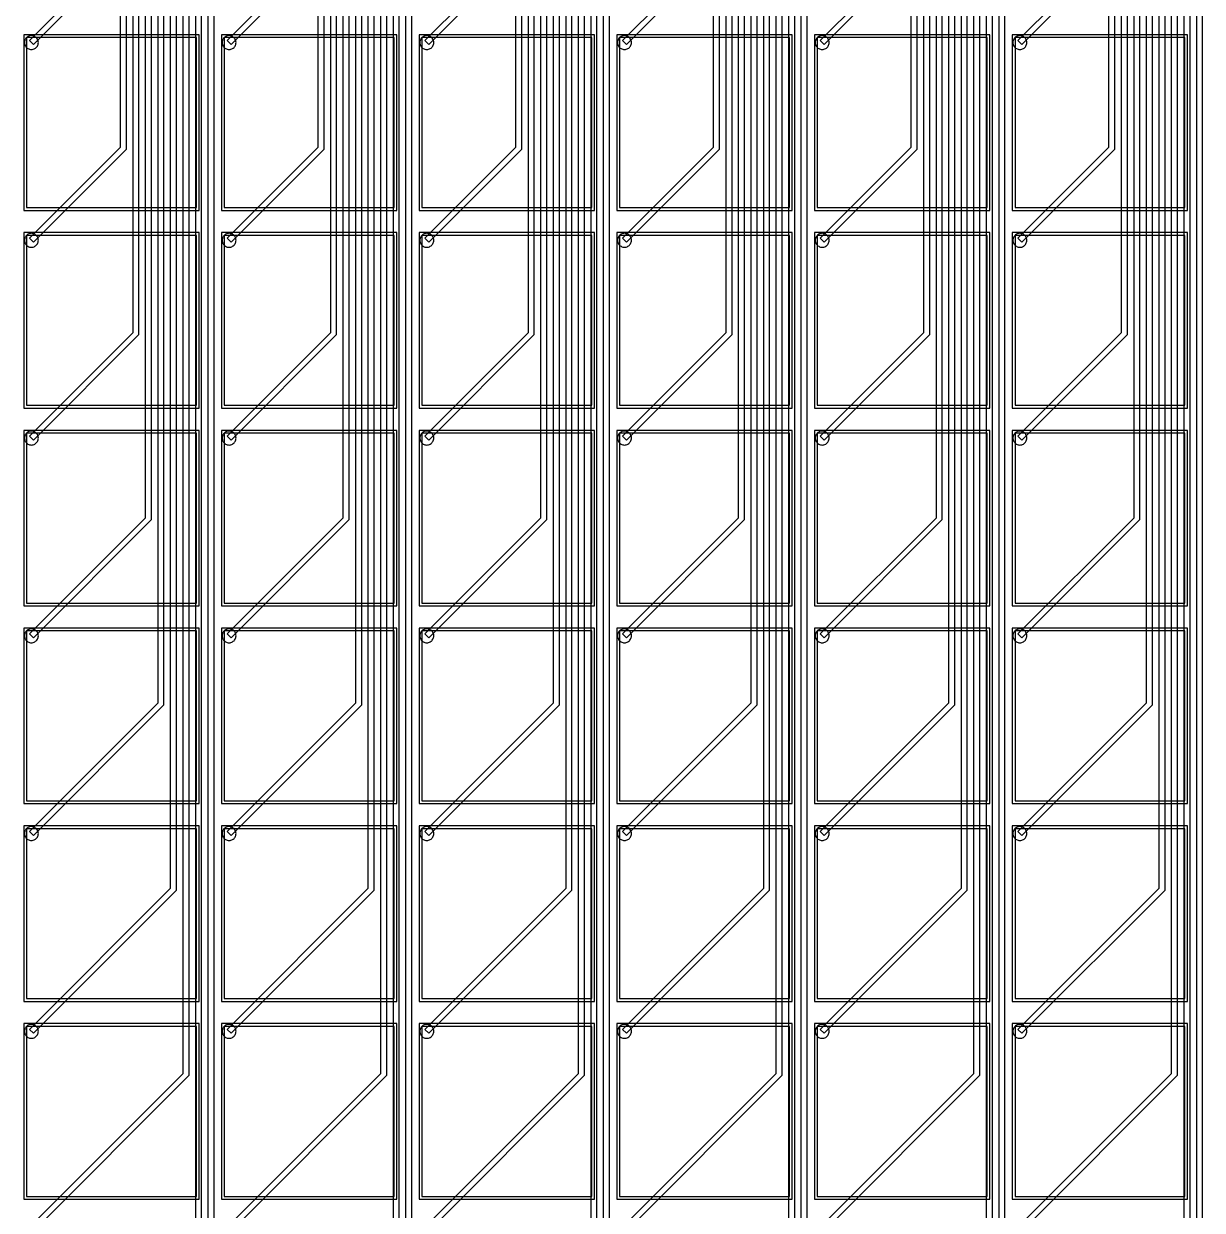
# Model space of a CAD drawing. Header units: metres. Extents: x -1210 to 4965, y 111 to 1966.
# Drawn here: x 2201 to 2624.2, y 749 to 1175 of the extents above; entities that cross this region are included whole.
import ezdxf

# ---------------------------------------------------------------- set-up
doc = ezdxf.new("R2010")
doc.units = ezdxf.units.M
for name, color, linetype in [('Etching', 1, 'CONTINUOUS'), ('EtchingPad', 2, 'CONTINUOUS'), ('Metal1', 4, 'CONTINUOUS'), ('Metal2', 3, 'CONTINUOUS')]:
    doc.layers.add(name, color=color, linetype=linetype)

msp = doc.modelspace()

# ---------------------------------------------------------------- linework, layer by layer
at = {"layer": 'Etching'}
for points in [[(2206.25, 1168.25), (2206.23, 1168.58), (2206.16, 1168.9), (2206.06, 1169.21), (2205.92, 1169.5), (2205.73, 1169.77), (2205.52, 1170.02), (2205.27, 1170.23), (2205, 1170.42), (2204.71, 1170.56), (2204.4, 1170.66), (2204.08, 1170.73), (2203.75, 1170.75), (2203.42, 1170.73), (2203.1, 1170.66), (2202.79, 1170.56), (2202.5, 1170.42), (2202.23, 1170.23), (2201.98, 1170.02), (2201.77, 1169.77), (2201.58, 1169.5), (2201.44, 1169.21), (2201.34, 1168.9), (2201.27, 1168.58), (2201.25, 1168.25), (2201.27, 1167.92), (2201.34, 1167.6), (2201.44, 1167.29), (2201.58, 1167), (2201.77, 1166.73), (2201.98, 1166.48), (2202.23, 1166.27), (2202.5, 1166.08), (2202.79, 1165.94), (2203.1, 1165.84), (2203.42, 1165.77), (2203.75, 1165.75), (2204.08, 1165.77), (2204.4, 1165.84), (2204.71, 1165.94), (2205, 1166.08), (2205.27, 1166.27), (2205.52, 1166.48), (2205.73, 1166.73), (2205.92, 1167), (2206.06, 1167.29), (2206.16, 1167.6), (2206.23, 1167.92), (2206.25, 1168.25)], [(2277.25, 1168.25), (2277.23, 1168.58), (2277.16, 1168.9), (2277.06, 1169.21), (2276.92, 1169.5), (2276.73, 1169.77), (2276.52, 1170.02), (2276.27, 1170.23), (2276, 1170.42), (2275.71, 1170.56), (2275.4, 1170.66), (2275.08, 1170.73), (2274.75, 1170.75), (2274.42, 1170.73), (2274.1, 1170.66), (2273.79, 1170.56), (2273.5, 1170.42), (2273.23, 1170.23), (2272.98, 1170.02), (2272.77, 1169.77), (2272.58, 1169.5), (2272.44, 1169.21), (2272.34, 1168.9), (2272.27, 1168.58), (2272.25, 1168.25), (2272.27, 1167.92), (2272.34, 1167.6), (2272.44, 1167.29), (2272.58, 1167), (2272.77, 1166.73), (2272.98, 1166.48), (2273.23, 1166.27), (2273.5, 1166.08), (2273.79, 1165.94), (2274.1, 1165.84), (2274.42, 1165.77), (2274.75, 1165.75), (2275.08, 1165.77), (2275.4, 1165.84), (2275.71, 1165.94), (2276, 1166.08), (2276.27, 1166.27), (2276.52, 1166.48), (2276.73, 1166.73), (2276.92, 1167), (2277.06, 1167.29), (2277.16, 1167.6), (2277.23, 1167.92), (2277.25, 1168.25)], [(2348.25, 1168.25), (2348.23, 1168.58), (2348.16, 1168.9), (2348.06, 1169.21), (2347.92, 1169.5), (2347.73, 1169.77), (2347.52, 1170.02), (2347.27, 1170.23), (2347, 1170.42), (2346.71, 1170.56), (2346.4, 1170.66), (2346.08, 1170.73), (2345.75, 1170.75), (2345.42, 1170.73), (2345.1, 1170.66), (2344.79, 1170.56), (2344.5, 1170.42), (2344.23, 1170.23), (2343.98, 1170.02), (2343.77, 1169.77), (2343.58, 1169.5), (2343.44, 1169.21), (2343.34, 1168.9), (2343.27, 1168.58), (2343.25, 1168.25), (2343.27, 1167.92), (2343.34, 1167.6), (2343.44, 1167.29), (2343.58, 1167), (2343.77, 1166.73), (2343.98, 1166.48), (2344.23, 1166.27), (2344.5, 1166.08), (2344.79, 1165.94), (2345.1, 1165.84), (2345.42, 1165.77), (2345.75, 1165.75), (2346.08, 1165.77), (2346.4, 1165.84), (2346.71, 1165.94), (2347, 1166.08), (2347.27, 1166.27), (2347.52, 1166.48), (2347.73, 1166.73), (2347.92, 1167), (2348.06, 1167.29), (2348.16, 1167.6), (2348.23, 1167.92), (2348.25, 1168.25)], [(2419.25, 1168.25), (2419.23, 1168.58), (2419.16, 1168.9), (2419.06, 1169.21), (2418.92, 1169.5), (2418.73, 1169.77), (2418.52, 1170.02), (2418.27, 1170.23), (2418, 1170.42), (2417.71, 1170.56), (2417.4, 1170.66), (2417.08, 1170.73), (2416.75, 1170.75), (2416.42, 1170.73), (2416.1, 1170.66), (2415.79, 1170.56), (2415.5, 1170.42), (2415.23, 1170.23), (2414.98, 1170.02), (2414.77, 1169.77), (2414.58, 1169.5), (2414.44, 1169.21), (2414.34, 1168.9), (2414.27, 1168.58), (2414.25, 1168.25), (2414.27, 1167.92), (2414.34, 1167.6), (2414.44, 1167.29), (2414.58, 1167), (2414.77, 1166.73), (2414.98, 1166.48), (2415.23, 1166.27), (2415.5, 1166.08), (2415.79, 1165.94), (2416.1, 1165.84), (2416.42, 1165.77), (2416.75, 1165.75), (2417.08, 1165.77), (2417.4, 1165.84), (2417.71, 1165.94), (2418, 1166.08), (2418.27, 1166.27), (2418.52, 1166.48), (2418.73, 1166.73), (2418.92, 1167), (2419.06, 1167.29), (2419.16, 1167.6), (2419.23, 1167.92), (2419.25, 1168.25)], [(2490.25, 1168.25), (2490.23, 1168.58), (2490.16, 1168.9), (2490.06, 1169.21), (2489.92, 1169.5), (2489.73, 1169.77), (2489.52, 1170.02), (2489.27, 1170.23), (2489, 1170.42), (2488.71, 1170.56), (2488.4, 1170.66), (2488.08, 1170.73), (2487.75, 1170.75), (2487.42, 1170.73), (2487.1, 1170.66), (2486.79, 1170.56), (2486.5, 1170.42), (2486.23, 1170.23), (2485.98, 1170.02), (2485.77, 1169.77), (2485.58, 1169.5), (2485.44, 1169.21), (2485.34, 1168.9), (2485.27, 1168.58), (2485.25, 1168.25), (2485.27, 1167.92), (2485.34, 1167.6), (2485.44, 1167.29), (2485.58, 1167), (2485.77, 1166.73), (2485.98, 1166.48), (2486.23, 1166.27), (2486.5, 1166.08), (2486.79, 1165.94), (2487.1, 1165.84), (2487.42, 1165.77), (2487.75, 1165.75), (2488.08, 1165.77), (2488.4, 1165.84), (2488.71, 1165.94), (2489, 1166.08), (2489.27, 1166.27), (2489.52, 1166.48), (2489.73, 1166.73), (2489.92, 1167), (2490.06, 1167.29), (2490.16, 1167.6), (2490.23, 1167.92), (2490.25, 1168.25)], [(2561.25, 1168.25), (2561.23, 1168.58), (2561.16, 1168.9), (2561.06, 1169.21), (2560.92, 1169.5), (2560.73, 1169.77), (2560.52, 1170.02), (2560.27, 1170.23), (2560, 1170.42), (2559.71, 1170.56), (2559.4, 1170.66), (2559.08, 1170.73), (2558.75, 1170.75), (2558.42, 1170.73), (2558.1, 1170.66), (2557.79, 1170.56), (2557.5, 1170.42), (2557.23, 1170.23), (2556.98, 1170.02), (2556.77, 1169.77), (2556.58, 1169.5), (2556.44, 1169.21), (2556.34, 1168.9), (2556.27, 1168.58), (2556.25, 1168.25), (2556.27, 1167.92), (2556.34, 1167.6), (2556.44, 1167.29), (2556.58, 1167), (2556.77, 1166.73), (2556.98, 1166.48), (2557.23, 1166.27), (2557.5, 1166.08), (2557.79, 1165.94), (2558.1, 1165.84), (2558.42, 1165.77), (2558.75, 1165.75), (2559.08, 1165.77), (2559.4, 1165.84), (2559.71, 1165.94), (2560, 1166.08), (2560.27, 1166.27), (2560.52, 1166.48), (2560.73, 1166.73), (2560.92, 1167), (2561.06, 1167.29), (2561.16, 1167.6), (2561.23, 1167.92), (2561.25, 1168.25)], [(2206.25, 1097.25), (2206.23, 1097.58), (2206.16, 1097.9), (2206.06, 1098.21), (2205.92, 1098.5), (2205.73, 1098.77), (2205.52, 1099.02), (2205.27, 1099.23), (2205, 1099.42), (2204.71, 1099.56), (2204.4, 1099.66), (2204.08, 1099.73), (2203.75, 1099.75), (2203.42, 1099.73), (2203.1, 1099.66), (2202.79, 1099.56), (2202.5, 1099.42), (2202.23, 1099.23), (2201.98, 1099.02), (2201.77, 1098.77), (2201.58, 1098.5), (2201.44, 1098.21), (2201.34, 1097.9), (2201.27, 1097.58), (2201.25, 1097.25), (2201.27, 1096.92), (2201.34, 1096.6), (2201.44, 1096.29), (2201.58, 1096), (2201.77, 1095.73), (2201.98, 1095.48), (2202.23, 1095.27), (2202.5, 1095.08), (2202.79, 1094.94), (2203.1, 1094.84), (2203.42, 1094.77), (2203.75, 1094.75), (2204.08, 1094.77), (2204.4, 1094.84), (2204.71, 1094.94), (2205, 1095.08), (2205.27, 1095.27), (2205.52, 1095.48), (2205.73, 1095.73), (2205.92, 1096), (2206.06, 1096.29), (2206.16, 1096.6), (2206.23, 1096.92), (2206.25, 1097.25)], [(2277.25, 1097.25), (2277.23, 1097.58), (2277.16, 1097.9), (2277.06, 1098.21), (2276.92, 1098.5), (2276.73, 1098.77), (2276.52, 1099.02), (2276.27, 1099.23), (2276, 1099.42), (2275.71, 1099.56), (2275.4, 1099.66), (2275.08, 1099.73), (2274.75, 1099.75), (2274.42, 1099.73), (2274.1, 1099.66), (2273.79, 1099.56), (2273.5, 1099.42), (2273.23, 1099.23), (2272.98, 1099.02), (2272.77, 1098.77), (2272.58, 1098.5), (2272.44, 1098.21), (2272.34, 1097.9), (2272.27, 1097.58), (2272.25, 1097.25), (2272.27, 1096.92), (2272.34, 1096.6), (2272.44, 1096.29), (2272.58, 1096), (2272.77, 1095.73), (2272.98, 1095.48), (2273.23, 1095.27), (2273.5, 1095.08), (2273.79, 1094.94), (2274.1, 1094.84), (2274.42, 1094.77), (2274.75, 1094.75), (2275.08, 1094.77), (2275.4, 1094.84), (2275.71, 1094.94), (2276, 1095.08), (2276.27, 1095.27), (2276.52, 1095.48), (2276.73, 1095.73), (2276.92, 1096), (2277.06, 1096.29), (2277.16, 1096.6), (2277.23, 1096.92), (2277.25, 1097.25)], [(2348.25, 1097.25), (2348.23, 1097.58), (2348.16, 1097.9), (2348.06, 1098.21), (2347.92, 1098.5), (2347.73, 1098.77), (2347.52, 1099.02), (2347.27, 1099.23), (2347, 1099.42), (2346.71, 1099.56), (2346.4, 1099.66), (2346.08, 1099.73), (2345.75, 1099.75), (2345.42, 1099.73), (2345.1, 1099.66), (2344.79, 1099.56), (2344.5, 1099.42), (2344.23, 1099.23), (2343.98, 1099.02), (2343.77, 1098.77), (2343.58, 1098.5), (2343.44, 1098.21), (2343.34, 1097.9), (2343.27, 1097.58), (2343.25, 1097.25), (2343.27, 1096.92), (2343.34, 1096.6), (2343.44, 1096.29), (2343.58, 1096), (2343.77, 1095.73), (2343.98, 1095.48), (2344.23, 1095.27), (2344.5, 1095.08), (2344.79, 1094.94), (2345.1, 1094.84), (2345.42, 1094.77), (2345.75, 1094.75), (2346.08, 1094.77), (2346.4, 1094.84), (2346.71, 1094.94), (2347, 1095.08), (2347.27, 1095.27), (2347.52, 1095.48), (2347.73, 1095.73), (2347.92, 1096), (2348.06, 1096.29), (2348.16, 1096.6), (2348.23, 1096.92), (2348.25, 1097.25)], [(2419.25, 1097.25), (2419.23, 1097.58), (2419.16, 1097.9), (2419.06, 1098.21), (2418.92, 1098.5), (2418.73, 1098.77), (2418.52, 1099.02), (2418.27, 1099.23), (2418, 1099.42), (2417.71, 1099.56), (2417.4, 1099.66), (2417.08, 1099.73), (2416.75, 1099.75), (2416.42, 1099.73), (2416.1, 1099.66), (2415.79, 1099.56), (2415.5, 1099.42), (2415.23, 1099.23), (2414.98, 1099.02), (2414.77, 1098.77), (2414.58, 1098.5), (2414.44, 1098.21), (2414.34, 1097.9), (2414.27, 1097.58), (2414.25, 1097.25), (2414.27, 1096.92), (2414.34, 1096.6), (2414.44, 1096.29), (2414.58, 1096), (2414.77, 1095.73), (2414.98, 1095.48), (2415.23, 1095.27), (2415.5, 1095.08), (2415.79, 1094.94), (2416.1, 1094.84), (2416.42, 1094.77), (2416.75, 1094.75), (2417.08, 1094.77), (2417.4, 1094.84), (2417.71, 1094.94), (2418, 1095.08), (2418.27, 1095.27), (2418.52, 1095.48), (2418.73, 1095.73), (2418.92, 1096), (2419.06, 1096.29), (2419.16, 1096.6), (2419.23, 1096.92), (2419.25, 1097.25)], [(2490.25, 1097.25), (2490.23, 1097.58), (2490.16, 1097.9), (2490.06, 1098.21), (2489.92, 1098.5), (2489.73, 1098.77), (2489.52, 1099.02), (2489.27, 1099.23), (2489, 1099.42), (2488.71, 1099.56), (2488.4, 1099.66), (2488.08, 1099.73), (2487.75, 1099.75), (2487.42, 1099.73), (2487.1, 1099.66), (2486.79, 1099.56), (2486.5, 1099.42), (2486.23, 1099.23), (2485.98, 1099.02), (2485.77, 1098.77), (2485.58, 1098.5), (2485.44, 1098.21), (2485.34, 1097.9), (2485.27, 1097.58), (2485.25, 1097.25), (2485.27, 1096.92), (2485.34, 1096.6), (2485.44, 1096.29), (2485.58, 1096), (2485.77, 1095.73), (2485.98, 1095.48), (2486.23, 1095.27), (2486.5, 1095.08), (2486.79, 1094.94), (2487.1, 1094.84), (2487.42, 1094.77), (2487.75, 1094.75), (2488.08, 1094.77), (2488.4, 1094.84), (2488.71, 1094.94), (2489, 1095.08), (2489.27, 1095.27), (2489.52, 1095.48), (2489.73, 1095.73), (2489.92, 1096), (2490.06, 1096.29), (2490.16, 1096.6), (2490.23, 1096.92), (2490.25, 1097.25)], [(2561.25, 1097.25), (2561.23, 1097.58), (2561.16, 1097.9), (2561.06, 1098.21), (2560.92, 1098.5), (2560.73, 1098.77), (2560.52, 1099.02), (2560.27, 1099.23), (2560, 1099.42), (2559.71, 1099.56), (2559.4, 1099.66), (2559.08, 1099.73), (2558.75, 1099.75), (2558.42, 1099.73), (2558.1, 1099.66), (2557.79, 1099.56), (2557.5, 1099.42), (2557.23, 1099.23), (2556.98, 1099.02), (2556.77, 1098.77), (2556.58, 1098.5), (2556.44, 1098.21), (2556.34, 1097.9), (2556.27, 1097.58), (2556.25, 1097.25), (2556.27, 1096.92), (2556.34, 1096.6), (2556.44, 1096.29), (2556.58, 1096), (2556.77, 1095.73), (2556.98, 1095.48), (2557.23, 1095.27), (2557.5, 1095.08), (2557.79, 1094.94), (2558.1, 1094.84), (2558.42, 1094.77), (2558.75, 1094.75), (2559.08, 1094.77), (2559.4, 1094.84), (2559.71, 1094.94), (2560, 1095.08), (2560.27, 1095.27), (2560.52, 1095.48), (2560.73, 1095.73), (2560.92, 1096), (2561.06, 1096.29), (2561.16, 1096.6), (2561.23, 1096.92), (2561.25, 1097.25)], [(2206.25, 1026.25), (2206.23, 1026.58), (2206.16, 1026.9), (2206.06, 1027.21), (2205.92, 1027.5), (2205.73, 1027.77), (2205.52, 1028.02), (2205.27, 1028.23), (2205, 1028.42), (2204.71, 1028.56), (2204.4, 1028.66), (2204.08, 1028.73), (2203.75, 1028.75), (2203.42, 1028.73), (2203.1, 1028.66), (2202.79, 1028.56), (2202.5, 1028.42), (2202.23, 1028.23), (2201.98, 1028.02), (2201.77, 1027.77), (2201.58, 1027.5), (2201.44, 1027.21), (2201.34, 1026.9), (2201.27, 1026.58), (2201.25, 1026.25), (2201.27, 1025.92), (2201.34, 1025.6), (2201.44, 1025.29), (2201.58, 1025), (2201.77, 1024.73), (2201.98, 1024.48), (2202.23, 1024.27), (2202.5, 1024.08), (2202.79, 1023.94), (2203.1, 1023.84), (2203.42, 1023.77), (2203.75, 1023.75), (2204.08, 1023.77), (2204.4, 1023.84), (2204.71, 1023.94), (2205, 1024.08), (2205.27, 1024.27), (2205.52, 1024.48), (2205.73, 1024.73), (2205.92, 1025), (2206.06, 1025.29), (2206.16, 1025.6), (2206.23, 1025.92), (2206.25, 1026.25)], [(2277.25, 1026.25), (2277.23, 1026.58), (2277.16, 1026.9), (2277.06, 1027.21), (2276.92, 1027.5), (2276.73, 1027.77), (2276.52, 1028.02), (2276.27, 1028.23), (2276, 1028.42), (2275.71, 1028.56), (2275.4, 1028.66), (2275.08, 1028.73), (2274.75, 1028.75), (2274.42, 1028.73), (2274.1, 1028.66), (2273.79, 1028.56), (2273.5, 1028.42), (2273.23, 1028.23), (2272.98, 1028.02), (2272.77, 1027.77), (2272.58, 1027.5), (2272.44, 1027.21), (2272.34, 1026.9), (2272.27, 1026.58), (2272.25, 1026.25), (2272.27, 1025.92), (2272.34, 1025.6), (2272.44, 1025.29), (2272.58, 1025), (2272.77, 1024.73), (2272.98, 1024.48), (2273.23, 1024.27), (2273.5, 1024.08), (2273.79, 1023.94), (2274.1, 1023.84), (2274.42, 1023.77), (2274.75, 1023.75), (2275.08, 1023.77), (2275.4, 1023.84), (2275.71, 1023.94), (2276, 1024.08), (2276.27, 1024.27), (2276.52, 1024.48), (2276.73, 1024.73), (2276.92, 1025), (2277.06, 1025.29), (2277.16, 1025.6), (2277.23, 1025.92), (2277.25, 1026.25)], [(2348.25, 1026.25), (2348.23, 1026.58), (2348.16, 1026.9), (2348.06, 1027.21), (2347.92, 1027.5), (2347.73, 1027.77), (2347.52, 1028.02), (2347.27, 1028.23), (2347, 1028.42), (2346.71, 1028.56), (2346.4, 1028.66), (2346.08, 1028.73), (2345.75, 1028.75), (2345.42, 1028.73), (2345.1, 1028.66), (2344.79, 1028.56), (2344.5, 1028.42), (2344.23, 1028.23), (2343.98, 1028.02), (2343.77, 1027.77), (2343.58, 1027.5), (2343.44, 1027.21), (2343.34, 1026.9), (2343.27, 1026.58), (2343.25, 1026.25), (2343.27, 1025.92), (2343.34, 1025.6), (2343.44, 1025.29), (2343.58, 1025), (2343.77, 1024.73), (2343.98, 1024.48), (2344.23, 1024.27), (2344.5, 1024.08), (2344.79, 1023.94), (2345.1, 1023.84), (2345.42, 1023.77), (2345.75, 1023.75), (2346.08, 1023.77), (2346.4, 1023.84), (2346.71, 1023.94), (2347, 1024.08), (2347.27, 1024.27), (2347.52, 1024.48), (2347.73, 1024.73), (2347.92, 1025), (2348.06, 1025.29), (2348.16, 1025.6), (2348.23, 1025.92), (2348.25, 1026.25)], [(2419.25, 1026.25), (2419.23, 1026.58), (2419.16, 1026.9), (2419.06, 1027.21), (2418.92, 1027.5), (2418.73, 1027.77), (2418.52, 1028.02), (2418.27, 1028.23), (2418, 1028.42), (2417.71, 1028.56), (2417.4, 1028.66), (2417.08, 1028.73), (2416.75, 1028.75), (2416.42, 1028.73), (2416.1, 1028.66), (2415.79, 1028.56), (2415.5, 1028.42), (2415.23, 1028.23), (2414.98, 1028.02), (2414.77, 1027.77), (2414.58, 1027.5), (2414.44, 1027.21), (2414.34, 1026.9), (2414.27, 1026.58), (2414.25, 1026.25), (2414.27, 1025.92), (2414.34, 1025.6), (2414.44, 1025.29), (2414.58, 1025), (2414.77, 1024.73), (2414.98, 1024.48), (2415.23, 1024.27), (2415.5, 1024.08), (2415.79, 1023.94), (2416.1, 1023.84), (2416.42, 1023.77), (2416.75, 1023.75), (2417.08, 1023.77), (2417.4, 1023.84), (2417.71, 1023.94), (2418, 1024.08), (2418.27, 1024.27), (2418.52, 1024.48), (2418.73, 1024.73), (2418.92, 1025), (2419.06, 1025.29), (2419.16, 1025.6), (2419.23, 1025.92), (2419.25, 1026.25)], [(2490.25, 1026.25), (2490.23, 1026.58), (2490.16, 1026.9), (2490.06, 1027.21), (2489.92, 1027.5), (2489.73, 1027.77), (2489.52, 1028.02), (2489.27, 1028.23), (2489, 1028.42), (2488.71, 1028.56), (2488.4, 1028.66), (2488.08, 1028.73), (2487.75, 1028.75), (2487.42, 1028.73), (2487.1, 1028.66), (2486.79, 1028.56), (2486.5, 1028.42), (2486.23, 1028.23), (2485.98, 1028.02), (2485.77, 1027.77), (2485.58, 1027.5), (2485.44, 1027.21), (2485.34, 1026.9), (2485.27, 1026.58), (2485.25, 1026.25), (2485.27, 1025.92), (2485.34, 1025.6), (2485.44, 1025.29), (2485.58, 1025), (2485.77, 1024.73), (2485.98, 1024.48), (2486.23, 1024.27), (2486.5, 1024.08), (2486.79, 1023.94), (2487.1, 1023.84), (2487.42, 1023.77), (2487.75, 1023.75), (2488.08, 1023.77), (2488.4, 1023.84), (2488.71, 1023.94), (2489, 1024.08), (2489.27, 1024.27), (2489.52, 1024.48), (2489.73, 1024.73), (2489.92, 1025), (2490.06, 1025.29), (2490.16, 1025.6), (2490.23, 1025.92), (2490.25, 1026.25)], [(2561.25, 1026.25), (2561.23, 1026.58), (2561.16, 1026.9), (2561.06, 1027.21), (2560.92, 1027.5), (2560.73, 1027.77), (2560.52, 1028.02), (2560.27, 1028.23), (2560, 1028.42), (2559.71, 1028.56), (2559.4, 1028.66), (2559.08, 1028.73), (2558.75, 1028.75), (2558.42, 1028.73), (2558.1, 1028.66), (2557.79, 1028.56), (2557.5, 1028.42), (2557.23, 1028.23), (2556.98, 1028.02), (2556.77, 1027.77), (2556.58, 1027.5), (2556.44, 1027.21), (2556.34, 1026.9), (2556.27, 1026.58), (2556.25, 1026.25), (2556.27, 1025.92), (2556.34, 1025.6), (2556.44, 1025.29), (2556.58, 1025), (2556.77, 1024.73), (2556.98, 1024.48), (2557.23, 1024.27), (2557.5, 1024.08), (2557.79, 1023.94), (2558.1, 1023.84), (2558.42, 1023.77), (2558.75, 1023.75), (2559.08, 1023.77), (2559.4, 1023.84), (2559.71, 1023.94), (2560, 1024.08), (2560.27, 1024.27), (2560.52, 1024.48), (2560.73, 1024.73), (2560.92, 1025), (2561.06, 1025.29), (2561.16, 1025.6), (2561.23, 1025.92), (2561.25, 1026.25)], [(2206.25, 955.25), (2206.23, 955.58), (2206.16, 955.9), (2206.06, 956.21), (2205.92, 956.5), (2205.73, 956.77), (2205.52, 957.02), (2205.27, 957.23), (2205, 957.42), (2204.71, 957.56), (2204.4, 957.66), (2204.08, 957.73), (2203.75, 957.75), (2203.42, 957.73), (2203.1, 957.66), (2202.79, 957.56), (2202.5, 957.42), (2202.23, 957.23), (2201.98, 957.02), (2201.77, 956.77), (2201.58, 956.5), (2201.44, 956.21), (2201.34, 955.9), (2201.27, 955.58), (2201.25, 955.25), (2201.27, 954.92), (2201.34, 954.6), (2201.44, 954.29), (2201.58, 954), (2201.77, 953.73), (2201.98, 953.48), (2202.23, 953.27), (2202.5, 953.08), (2202.79, 952.94), (2203.1, 952.84), (2203.42, 952.77), (2203.75, 952.75), (2204.08, 952.77), (2204.4, 952.84), (2204.71, 952.94), (2205, 953.08), (2205.27, 953.27), (2205.52, 953.48), (2205.73, 953.73), (2205.92, 954), (2206.06, 954.29), (2206.16, 954.6), (2206.23, 954.92), (2206.25, 955.25)], [(2277.25, 955.25), (2277.23, 955.58), (2277.16, 955.9), (2277.06, 956.21), (2276.92, 956.5), (2276.73, 956.77), (2276.52, 957.02), (2276.27, 957.23), (2276, 957.42), (2275.71, 957.56), (2275.4, 957.66), (2275.08, 957.73), (2274.75, 957.75), (2274.42, 957.73), (2274.1, 957.66), (2273.79, 957.56), (2273.5, 957.42), (2273.23, 957.23), (2272.98, 957.02), (2272.77, 956.77), (2272.58, 956.5), (2272.44, 956.21), (2272.34, 955.9), (2272.27, 955.58), (2272.25, 955.25), (2272.27, 954.92), (2272.34, 954.6), (2272.44, 954.29), (2272.58, 954), (2272.77, 953.73), (2272.98, 953.48), (2273.23, 953.27), (2273.5, 953.08), (2273.79, 952.94), (2274.1, 952.84), (2274.42, 952.77), (2274.75, 952.75), (2275.08, 952.77), (2275.4, 952.84), (2275.71, 952.94), (2276, 953.08), (2276.27, 953.27), (2276.52, 953.48), (2276.73, 953.73), (2276.92, 954), (2277.06, 954.29), (2277.16, 954.6), (2277.23, 954.92), (2277.25, 955.25)], [(2348.25, 955.25), (2348.23, 955.58), (2348.16, 955.9), (2348.06, 956.21), (2347.92, 956.5), (2347.73, 956.77), (2347.52, 957.02), (2347.27, 957.23), (2347, 957.42), (2346.71, 957.56), (2346.4, 957.66), (2346.08, 957.73), (2345.75, 957.75), (2345.42, 957.73), (2345.1, 957.66), (2344.79, 957.56), (2344.5, 957.42), (2344.23, 957.23), (2343.98, 957.02), (2343.77, 956.77), (2343.58, 956.5), (2343.44, 956.21), (2343.34, 955.9), (2343.27, 955.58), (2343.25, 955.25), (2343.27, 954.92), (2343.34, 954.6), (2343.44, 954.29), (2343.58, 954), (2343.77, 953.73), (2343.98, 953.48), (2344.23, 953.27), (2344.5, 953.08), (2344.79, 952.94), (2345.1, 952.84), (2345.42, 952.77), (2345.75, 952.75), (2346.08, 952.77), (2346.4, 952.84), (2346.71, 952.94), (2347, 953.08), (2347.27, 953.27), (2347.52, 953.48), (2347.73, 953.73), (2347.92, 954), (2348.06, 954.29), (2348.16, 954.6), (2348.23, 954.92), (2348.25, 955.25)], [(2419.25, 955.25), (2419.23, 955.58), (2419.16, 955.9), (2419.06, 956.21), (2418.92, 956.5), (2418.73, 956.77), (2418.52, 957.02), (2418.27, 957.23), (2418, 957.42), (2417.71, 957.56), (2417.4, 957.66), (2417.08, 957.73), (2416.75, 957.75), (2416.42, 957.73), (2416.1, 957.66), (2415.79, 957.56), (2415.5, 957.42), (2415.23, 957.23), (2414.98, 957.02), (2414.77, 956.77), (2414.58, 956.5), (2414.44, 956.21), (2414.34, 955.9), (2414.27, 955.58), (2414.25, 955.25), (2414.27, 954.92), (2414.34, 954.6), (2414.44, 954.29), (2414.58, 954), (2414.77, 953.73), (2414.98, 953.48), (2415.23, 953.27), (2415.5, 953.08), (2415.79, 952.94), (2416.1, 952.84), (2416.42, 952.77), (2416.75, 952.75), (2417.08, 952.77), (2417.4, 952.84), (2417.71, 952.94), (2418, 953.08), (2418.27, 953.27), (2418.52, 953.48), (2418.73, 953.73), (2418.92, 954), (2419.06, 954.29), (2419.16, 954.6), (2419.23, 954.92), (2419.25, 955.25)], [(2490.25, 955.25), (2490.23, 955.58), (2490.16, 955.9), (2490.06, 956.21), (2489.92, 956.5), (2489.73, 956.77), (2489.52, 957.02), (2489.27, 957.23), (2489, 957.42), (2488.71, 957.56), (2488.4, 957.66), (2488.08, 957.73), (2487.75, 957.75), (2487.42, 957.73), (2487.1, 957.66), (2486.79, 957.56), (2486.5, 957.42), (2486.23, 957.23), (2485.98, 957.02), (2485.77, 956.77), (2485.58, 956.5), (2485.44, 956.21), (2485.34, 955.9), (2485.27, 955.58), (2485.25, 955.25), (2485.27, 954.92), (2485.34, 954.6), (2485.44, 954.29), (2485.58, 954), (2485.77, 953.73), (2485.98, 953.48), (2486.23, 953.27), (2486.5, 953.08), (2486.79, 952.94), (2487.1, 952.84), (2487.42, 952.77), (2487.75, 952.75), (2488.08, 952.77), (2488.4, 952.84), (2488.71, 952.94), (2489, 953.08), (2489.27, 953.27), (2489.52, 953.48), (2489.73, 953.73), (2489.92, 954), (2490.06, 954.29), (2490.16, 954.6), (2490.23, 954.92), (2490.25, 955.25)], [(2561.25, 955.25), (2561.23, 955.58), (2561.16, 955.9), (2561.06, 956.21), (2560.92, 956.5), (2560.73, 956.77), (2560.52, 957.02), (2560.27, 957.23), (2560, 957.42), (2559.71, 957.56), (2559.4, 957.66), (2559.08, 957.73), (2558.75, 957.75), (2558.42, 957.73), (2558.1, 957.66), (2557.79, 957.56), (2557.5, 957.42), (2557.23, 957.23), (2556.98, 957.02), (2556.77, 956.77), (2556.58, 956.5), (2556.44, 956.21), (2556.34, 955.9), (2556.27, 955.58), (2556.25, 955.25), (2556.27, 954.92), (2556.34, 954.6), (2556.44, 954.29), (2556.58, 954), (2556.77, 953.73), (2556.98, 953.48), (2557.23, 953.27), (2557.5, 953.08), (2557.79, 952.94), (2558.1, 952.84), (2558.42, 952.77), (2558.75, 952.75), (2559.08, 952.77), (2559.4, 952.84), (2559.71, 952.94), (2560, 953.08), (2560.27, 953.27), (2560.52, 953.48), (2560.73, 953.73), (2560.92, 954), (2561.06, 954.29), (2561.16, 954.6), (2561.23, 954.92), (2561.25, 955.25)], [(2206.25, 884.25), (2206.23, 884.58), (2206.16, 884.9), (2206.06, 885.21), (2205.92, 885.5), (2205.73, 885.77), (2205.52, 886.02), (2205.27, 886.23), (2205, 886.42), (2204.71, 886.56), (2204.4, 886.66), (2204.08, 886.73), (2203.75, 886.75), (2203.42, 886.73), (2203.1, 886.66), (2202.79, 886.56), (2202.5, 886.42), (2202.23, 886.23), (2201.98, 886.02), (2201.77, 885.77), (2201.58, 885.5), (2201.44, 885.21), (2201.34, 884.9), (2201.27, 884.58), (2201.25, 884.25), (2201.27, 883.92), (2201.34, 883.6), (2201.44, 883.29), (2201.58, 883), (2201.77, 882.73), (2201.98, 882.48), (2202.23, 882.27), (2202.5, 882.08), (2202.79, 881.94), (2203.1, 881.84), (2203.42, 881.77), (2203.75, 881.75), (2204.08, 881.77), (2204.4, 881.84), (2204.71, 881.94), (2205, 882.08), (2205.27, 882.27), (2205.52, 882.48), (2205.73, 882.73), (2205.92, 883), (2206.06, 883.29), (2206.16, 883.6), (2206.23, 883.92), (2206.25, 884.25)], [(2277.25, 884.25), (2277.23, 884.58), (2277.16, 884.9), (2277.06, 885.21), (2276.92, 885.5), (2276.73, 885.77), (2276.52, 886.02), (2276.27, 886.23), (2276, 886.42), (2275.71, 886.56), (2275.4, 886.66), (2275.08, 886.73), (2274.75, 886.75), (2274.42, 886.73), (2274.1, 886.66), (2273.79, 886.56), (2273.5, 886.42), (2273.23, 886.23), (2272.98, 886.02), (2272.77, 885.77), (2272.58, 885.5), (2272.44, 885.21), (2272.34, 884.9), (2272.27, 884.58), (2272.25, 884.25), (2272.27, 883.92), (2272.34, 883.6), (2272.44, 883.29), (2272.58, 883), (2272.77, 882.73), (2272.98, 882.48), (2273.23, 882.27), (2273.5, 882.08), (2273.79, 881.94), (2274.1, 881.84), (2274.42, 881.77), (2274.75, 881.75), (2275.08, 881.77), (2275.4, 881.84), (2275.71, 881.94), (2276, 882.08), (2276.27, 882.27), (2276.52, 882.48), (2276.73, 882.73), (2276.92, 883), (2277.06, 883.29), (2277.16, 883.6), (2277.23, 883.92), (2277.25, 884.25)], [(2348.25, 884.25), (2348.23, 884.58), (2348.16, 884.9), (2348.06, 885.21), (2347.92, 885.5), (2347.73, 885.77), (2347.52, 886.02), (2347.27, 886.23), (2347, 886.42), (2346.71, 886.56), (2346.4, 886.66), (2346.08, 886.73), (2345.75, 886.75), (2345.42, 886.73), (2345.1, 886.66), (2344.79, 886.56), (2344.5, 886.42), (2344.23, 886.23), (2343.98, 886.02), (2343.77, 885.77), (2343.58, 885.5), (2343.44, 885.21), (2343.34, 884.9), (2343.27, 884.58), (2343.25, 884.25), (2343.27, 883.92), (2343.34, 883.6), (2343.44, 883.29), (2343.58, 883), (2343.77, 882.73), (2343.98, 882.48), (2344.23, 882.27), (2344.5, 882.08), (2344.79, 881.94), (2345.1, 881.84), (2345.42, 881.77), (2345.75, 881.75), (2346.08, 881.77), (2346.4, 881.84), (2346.71, 881.94), (2347, 882.08), (2347.27, 882.27), (2347.52, 882.48), (2347.73, 882.73), (2347.92, 883), (2348.06, 883.29), (2348.16, 883.6), (2348.23, 883.92), (2348.25, 884.25)], [(2419.25, 884.25), (2419.23, 884.58), (2419.16, 884.9), (2419.06, 885.21), (2418.92, 885.5), (2418.73, 885.77), (2418.52, 886.02), (2418.27, 886.23), (2418, 886.42), (2417.71, 886.56), (2417.4, 886.66), (2417.08, 886.73), (2416.75, 886.75), (2416.42, 886.73), (2416.1, 886.66), (2415.79, 886.56), (2415.5, 886.42), (2415.23, 886.23), (2414.98, 886.02), (2414.77, 885.77), (2414.58, 885.5), (2414.44, 885.21), (2414.34, 884.9), (2414.27, 884.58), (2414.25, 884.25), (2414.27, 883.92), (2414.34, 883.6), (2414.44, 883.29), (2414.58, 883), (2414.77, 882.73), (2414.98, 882.48), (2415.23, 882.27), (2415.5, 882.08), (2415.79, 881.94), (2416.1, 881.84), (2416.42, 881.77), (2416.75, 881.75), (2417.08, 881.77), (2417.4, 881.84), (2417.71, 881.94), (2418, 882.08), (2418.27, 882.27), (2418.52, 882.48), (2418.73, 882.73), (2418.92, 883), (2419.06, 883.29), (2419.16, 883.6), (2419.23, 883.92), (2419.25, 884.25)], [(2490.25, 884.25), (2490.23, 884.58), (2490.16, 884.9), (2490.06, 885.21), (2489.92, 885.5), (2489.73, 885.77), (2489.52, 886.02), (2489.27, 886.23), (2489, 886.42), (2488.71, 886.56), (2488.4, 886.66), (2488.08, 886.73), (2487.75, 886.75), (2487.42, 886.73), (2487.1, 886.66), (2486.79, 886.56), (2486.5, 886.42), (2486.23, 886.23), (2485.98, 886.02), (2485.77, 885.77), (2485.58, 885.5), (2485.44, 885.21), (2485.34, 884.9), (2485.27, 884.58), (2485.25, 884.25), (2485.27, 883.92), (2485.34, 883.6), (2485.44, 883.29), (2485.58, 883), (2485.77, 882.73), (2485.98, 882.48), (2486.23, 882.27), (2486.5, 882.08), (2486.79, 881.94), (2487.1, 881.84), (2487.42, 881.77), (2487.75, 881.75), (2488.08, 881.77), (2488.4, 881.84), (2488.71, 881.94), (2489, 882.08), (2489.27, 882.27), (2489.52, 882.48), (2489.73, 882.73), (2489.92, 883), (2490.06, 883.29), (2490.16, 883.6), (2490.23, 883.92), (2490.25, 884.25)], [(2561.25, 884.25), (2561.23, 884.58), (2561.16, 884.9), (2561.06, 885.21), (2560.92, 885.5), (2560.73, 885.77), (2560.52, 886.02), (2560.27, 886.23), (2560, 886.42), (2559.71, 886.56), (2559.4, 886.66), (2559.08, 886.73), (2558.75, 886.75), (2558.42, 886.73), (2558.1, 886.66), (2557.79, 886.56), (2557.5, 886.42), (2557.23, 886.23), (2556.98, 886.02), (2556.77, 885.77), (2556.58, 885.5), (2556.44, 885.21), (2556.34, 884.9), (2556.27, 884.58), (2556.25, 884.25), (2556.27, 883.92), (2556.34, 883.6), (2556.44, 883.29), (2556.58, 883), (2556.77, 882.73), (2556.98, 882.48), (2557.23, 882.27), (2557.5, 882.08), (2557.79, 881.94), (2558.1, 881.84), (2558.42, 881.77), (2558.75, 881.75), (2559.08, 881.77), (2559.4, 881.84), (2559.71, 881.94), (2560, 882.08), (2560.27, 882.27), (2560.52, 882.48), (2560.73, 882.73), (2560.92, 883), (2561.06, 883.29), (2561.16, 883.6), (2561.23, 883.92), (2561.25, 884.25)], [(2206.25, 813.25), (2206.23, 813.58), (2206.16, 813.9), (2206.06, 814.21), (2205.92, 814.5), (2205.73, 814.77), (2205.52, 815.02), (2205.27, 815.23), (2205, 815.42), (2204.71, 815.56), (2204.4, 815.66), (2204.08, 815.73), (2203.75, 815.75), (2203.42, 815.73), (2203.1, 815.66), (2202.79, 815.56), (2202.5, 815.42), (2202.23, 815.23), (2201.98, 815.02), (2201.77, 814.77), (2201.58, 814.5), (2201.44, 814.21), (2201.34, 813.9), (2201.27, 813.58), (2201.25, 813.25), (2201.27, 812.92), (2201.34, 812.6), (2201.44, 812.29), (2201.58, 812), (2201.77, 811.73), (2201.98, 811.48), (2202.23, 811.27), (2202.5, 811.08), (2202.79, 810.94), (2203.1, 810.84), (2203.42, 810.77), (2203.75, 810.75), (2204.08, 810.77), (2204.4, 810.84), (2204.71, 810.94), (2205, 811.08), (2205.27, 811.27), (2205.52, 811.48), (2205.73, 811.73), (2205.92, 812), (2206.06, 812.29), (2206.16, 812.6), (2206.23, 812.92), (2206.25, 813.25)], [(2277.25, 813.25), (2277.23, 813.58), (2277.16, 813.9), (2277.06, 814.21), (2276.92, 814.5), (2276.73, 814.77), (2276.52, 815.02), (2276.27, 815.23), (2276, 815.42), (2275.71, 815.56), (2275.4, 815.66), (2275.08, 815.73), (2274.75, 815.75), (2274.42, 815.73), (2274.1, 815.66), (2273.79, 815.56), (2273.5, 815.42), (2273.23, 815.23), (2272.98, 815.02), (2272.77, 814.77), (2272.58, 814.5), (2272.44, 814.21), (2272.34, 813.9), (2272.27, 813.58), (2272.25, 813.25), (2272.27, 812.92), (2272.34, 812.6), (2272.44, 812.29), (2272.58, 812), (2272.77, 811.73), (2272.98, 811.48), (2273.23, 811.27), (2273.5, 811.08), (2273.79, 810.94), (2274.1, 810.84), (2274.42, 810.77), (2274.75, 810.75), (2275.08, 810.77), (2275.4, 810.84), (2275.71, 810.94), (2276, 811.08), (2276.27, 811.27), (2276.52, 811.48), (2276.73, 811.73), (2276.92, 812), (2277.06, 812.29), (2277.16, 812.6), (2277.23, 812.92), (2277.25, 813.25)], [(2348.25, 813.25), (2348.23, 813.58), (2348.16, 813.9), (2348.06, 814.21), (2347.92, 814.5), (2347.73, 814.77), (2347.52, 815.02), (2347.27, 815.23), (2347, 815.42), (2346.71, 815.56), (2346.4, 815.66), (2346.08, 815.73), (2345.75, 815.75), (2345.42, 815.73), (2345.1, 815.66), (2344.79, 815.56), (2344.5, 815.42), (2344.23, 815.23), (2343.98, 815.02), (2343.77, 814.77), (2343.58, 814.5), (2343.44, 814.21), (2343.34, 813.9), (2343.27, 813.58), (2343.25, 813.25), (2343.27, 812.92), (2343.34, 812.6), (2343.44, 812.29), (2343.58, 812), (2343.77, 811.73), (2343.98, 811.48), (2344.23, 811.27), (2344.5, 811.08), (2344.79, 810.94), (2345.1, 810.84), (2345.42, 810.77), (2345.75, 810.75), (2346.08, 810.77), (2346.4, 810.84), (2346.71, 810.94), (2347, 811.08), (2347.27, 811.27), (2347.52, 811.48), (2347.73, 811.73), (2347.92, 812), (2348.06, 812.29), (2348.16, 812.6), (2348.23, 812.92), (2348.25, 813.25)], [(2419.25, 813.25), (2419.23, 813.58), (2419.16, 813.9), (2419.06, 814.21), (2418.92, 814.5), (2418.73, 814.77), (2418.52, 815.02), (2418.27, 815.23), (2418, 815.42), (2417.71, 815.56), (2417.4, 815.66), (2417.08, 815.73), (2416.75, 815.75), (2416.42, 815.73), (2416.1, 815.66), (2415.79, 815.56), (2415.5, 815.42), (2415.23, 815.23), (2414.98, 815.02), (2414.77, 814.77), (2414.58, 814.5), (2414.44, 814.21), (2414.34, 813.9), (2414.27, 813.58), (2414.25, 813.25), (2414.27, 812.92), (2414.34, 812.6), (2414.44, 812.29), (2414.58, 812), (2414.77, 811.73), (2414.98, 811.48), (2415.23, 811.27), (2415.5, 811.08), (2415.79, 810.94), (2416.1, 810.84), (2416.42, 810.77), (2416.75, 810.75), (2417.08, 810.77), (2417.4, 810.84), (2417.71, 810.94), (2418, 811.08), (2418.27, 811.27), (2418.52, 811.48), (2418.73, 811.73), (2418.92, 812), (2419.06, 812.29), (2419.16, 812.6), (2419.23, 812.92), (2419.25, 813.25)], [(2490.25, 813.25), (2490.23, 813.58), (2490.16, 813.9), (2490.06, 814.21), (2489.92, 814.5), (2489.73, 814.77), (2489.52, 815.02), (2489.27, 815.23), (2489, 815.42), (2488.71, 815.56), (2488.4, 815.66), (2488.08, 815.73), (2487.75, 815.75), (2487.42, 815.73), (2487.1, 815.66), (2486.79, 815.56), (2486.5, 815.42), (2486.23, 815.23), (2485.98, 815.02), (2485.77, 814.77), (2485.58, 814.5), (2485.44, 814.21), (2485.34, 813.9), (2485.27, 813.58), (2485.25, 813.25), (2485.27, 812.92), (2485.34, 812.6), (2485.44, 812.29), (2485.58, 812), (2485.77, 811.73), (2485.98, 811.48), (2486.23, 811.27), (2486.5, 811.08), (2486.79, 810.94), (2487.1, 810.84), (2487.42, 810.77), (2487.75, 810.75), (2488.08, 810.77), (2488.4, 810.84), (2488.71, 810.94), (2489, 811.08), (2489.27, 811.27), (2489.52, 811.48), (2489.73, 811.73), (2489.92, 812), (2490.06, 812.29), (2490.16, 812.6), (2490.23, 812.92), (2490.25, 813.25)], [(2561.25, 813.25), (2561.23, 813.58), (2561.16, 813.9), (2561.06, 814.21), (2560.92, 814.5), (2560.73, 814.77), (2560.52, 815.02), (2560.27, 815.23), (2560, 815.42), (2559.71, 815.56), (2559.4, 815.66), (2559.08, 815.73), (2558.75, 815.75), (2558.42, 815.73), (2558.1, 815.66), (2557.79, 815.56), (2557.5, 815.42), (2557.23, 815.23), (2556.98, 815.02), (2556.77, 814.77), (2556.58, 814.5), (2556.44, 814.21), (2556.34, 813.9), (2556.27, 813.58), (2556.25, 813.25), (2556.27, 812.92), (2556.34, 812.6), (2556.44, 812.29), (2556.58, 812), (2556.77, 811.73), (2556.98, 811.48), (2557.23, 811.27), (2557.5, 811.08), (2557.79, 810.94), (2558.1, 810.84), (2558.42, 810.77), (2558.75, 810.75), (2559.08, 810.77), (2559.4, 810.84), (2559.71, 810.94), (2560, 811.08), (2560.27, 811.27), (2560.52, 811.48), (2560.73, 811.73), (2560.92, 812), (2561.06, 812.29), (2561.16, 812.6), (2561.23, 812.92), (2561.25, 813.25)]]:
    msp.add_lwpolyline(points, close=True, dxfattribs=at)
at = {"layer": 'EtchingPad'}
for points in [[(2202, 1109), (2263, 1109), (2263, 1170), (2202, 1170), (2202, 1109)], [(2273, 1109), (2334, 1109), (2334, 1170), (2273, 1170), (2273, 1109)], [(2344, 1109), (2405, 1109), (2405, 1170), (2344, 1170), (2344, 1109)], [(2415, 1109), (2476, 1109), (2476, 1170), (2415, 1170), (2415, 1109)], [(2486, 1109), (2547, 1109), (2547, 1170), (2486, 1170), (2486, 1109)], [(2557, 1109), (2618, 1109), (2618, 1170), (2557, 1170), (2557, 1109)], [(2202, 1038), (2263, 1038), (2263, 1099), (2202, 1099), (2202, 1038)], [(2273, 1038), (2334, 1038), (2334, 1099), (2273, 1099), (2273, 1038)], [(2344, 1038), (2405, 1038), (2405, 1099), (2344, 1099), (2344, 1038)], [(2415, 1038), (2476, 1038), (2476, 1099), (2415, 1099), (2415, 1038)], [(2486, 1038), (2547, 1038), (2547, 1099), (2486, 1099), (2486, 1038)], [(2557, 1038), (2618, 1038), (2618, 1099), (2557, 1099), (2557, 1038)], [(2202, 967), (2263, 967), (2263, 1028), (2202, 1028), (2202, 967)], [(2273, 967), (2334, 967), (2334, 1028), (2273, 1028), (2273, 967)], [(2344, 967), (2405, 967), (2405, 1028), (2344, 1028), (2344, 967)], [(2415, 967), (2476, 967), (2476, 1028), (2415, 1028), (2415, 967)], [(2486, 967), (2547, 967), (2547, 1028), (2486, 1028), (2486, 967)], [(2557, 967), (2618, 967), (2618, 1028), (2557, 1028), (2557, 967)], [(2202, 896), (2263, 896), (2263, 957), (2202, 957), (2202, 896)], [(2273, 896), (2334, 896), (2334, 957), (2273, 957), (2273, 896)], [(2344, 896), (2405, 896), (2405, 957), (2344, 957), (2344, 896)], [(2415, 896), (2476, 896), (2476, 957), (2415, 957), (2415, 896)], [(2486, 896), (2547, 896), (2547, 957), (2486, 957), (2486, 896)], [(2557, 896), (2618, 896), (2618, 957), (2557, 957), (2557, 896)], [(2202, 825), (2263, 825), (2263, 886), (2202, 886), (2202, 825)], [(2273, 825), (2334, 825), (2334, 886), (2273, 886), (2273, 825)], [(2344, 825), (2405, 825), (2405, 886), (2344, 886), (2344, 825)], [(2415, 825), (2476, 825), (2476, 886), (2415, 886), (2415, 825)], [(2486, 825), (2547, 825), (2547, 886), (2486, 886), (2486, 825)], [(2557, 825), (2618, 825), (2618, 886), (2557, 886), (2557, 825)], [(2202, 754), (2263, 754), (2263, 815), (2202, 815), (2202, 754)], [(2273, 754), (2334, 754), (2334, 815), (2273, 815), (2273, 754)], [(2344, 754), (2405, 754), (2405, 815), (2344, 815), (2344, 754)], [(2415, 754), (2476, 754), (2476, 815), (2415, 815), (2415, 754)], [(2486, 754), (2547, 754), (2547, 815), (2486, 815), (2486, 754)], [(2557, 754), (2618, 754), (2618, 815), (2557, 815), (2557, 754)]]:
    msp.add_lwpolyline(points, close=True, dxfattribs=at)
at = {"layer": 'Metal1'}
for points in [[(2269.25, 1665.5), (2269.25, 664.34), (2204.46, 599.54), (2203.04, 600.96), (2267.25, 665.16), (2267.25, 1665.5)], [(2264.75, 1665.5), (2264.75, 730.84), (2204.46, 670.54), (2203.04, 671.96), (2262.75, 731.66), (2262.75, 1665.5)], [(2260.25, 1665.5), (2260.25, 797.34), (2204.46, 741.54), (2203.04, 742.96), (2258.25, 798.16), (2258.25, 1665.5)], [(2255.75, 1665.5), (2255.75, 863.84), (2204.46, 812.54), (2203.04, 813.96), (2253.75, 864.66), (2253.75, 1665.5)], [(2251.25, 1665.5), (2251.25, 930.34), (2204.46, 883.54), (2203.04, 884.96), (2249.25, 931.16), (2249.25, 1665.5)], [(2246.75, 1665.5), (2246.75, 996.84), (2204.46, 954.54), (2203.04, 955.96), (2244.75, 997.66), (2244.75, 1665.5)], [(2242.25, 1665.5), (2242.25, 1063.34), (2204.46, 1025.54), (2203.04, 1026.96), (2240.25, 1064.16), (2240.25, 1665.5)], [(2237.75, 1665.5), (2237.75, 1129.84), (2204.46, 1096.54), (2203.04, 1097.96), (2235.75, 1130.66), (2235.75, 1665.5)], [(2233.25, 1665.5), (2233.25, 1196.34), (2204.46, 1167.54), (2203.04, 1168.96), (2231.25, 1197.16), (2231.25, 1665.5)], [(2340.25, 1665.5), (2340.25, 664.34), (2275.46, 599.54), (2274.04, 600.96), (2338.25, 665.16), (2338.25, 1665.5)], [(2335.75, 1665.5), (2335.75, 730.84), (2275.46, 670.54), (2274.04, 671.96), (2333.75, 731.66), (2333.75, 1665.5)], [(2331.25, 1665.5), (2331.25, 797.34), (2275.46, 741.54), (2274.04, 742.96), (2329.25, 798.16), (2329.25, 1665.5)], [(2326.75, 1665.5), (2326.75, 863.84), (2275.46, 812.54), (2274.04, 813.96), (2324.75, 864.66), (2324.75, 1665.5)], [(2322.25, 1665.5), (2322.25, 930.34), (2275.46, 883.54), (2274.04, 884.96), (2320.25, 931.16), (2320.25, 1665.5)], [(2317.75, 1665.5), (2317.75, 996.84), (2275.46, 954.54), (2274.04, 955.96), (2315.75, 997.66), (2315.75, 1665.5)], [(2313.25, 1665.5), (2313.25, 1063.34), (2275.46, 1025.54), (2274.04, 1026.96), (2311.25, 1064.16), (2311.25, 1665.5)], [(2308.75, 1665.5), (2308.75, 1129.84), (2275.46, 1096.54), (2274.04, 1097.96), (2306.75, 1130.66), (2306.75, 1665.5)], [(2304.25, 1665.5), (2304.25, 1196.34), (2275.46, 1167.54), (2274.04, 1168.96), (2302.25, 1197.16), (2302.25, 1665.5)], [(2411.25, 1665.5), (2411.25, 664.34), (2346.46, 599.54), (2345.04, 600.96), (2409.25, 665.16), (2409.25, 1665.5)], [(2406.75, 1665.5), (2406.75, 730.84), (2346.46, 670.54), (2345.04, 671.96), (2404.75, 731.66), (2404.75, 1665.5)], [(2402.25, 1665.5), (2402.25, 797.34), (2346.46, 741.54), (2345.04, 742.96), (2400.25, 798.16), (2400.25, 1665.5)], [(2397.75, 1665.5), (2397.75, 863.84), (2346.46, 812.54), (2345.04, 813.96), (2395.75, 864.66), (2395.75, 1665.5)], [(2393.25, 1665.5), (2393.25, 930.34), (2346.46, 883.54), (2345.04, 884.96), (2391.25, 931.16), (2391.25, 1665.5)], [(2388.75, 1665.5), (2388.75, 996.84), (2346.46, 954.54), (2345.04, 955.96), (2386.75, 997.66), (2386.75, 1665.5)], [(2384.25, 1665.5), (2384.25, 1063.34), (2346.46, 1025.54), (2345.04, 1026.96), (2382.25, 1064.16), (2382.25, 1665.5)], [(2379.75, 1665.5), (2379.75, 1129.84), (2346.46, 1096.54), (2345.04, 1097.96), (2377.75, 1130.66), (2377.75, 1665.5)], [(2375.25, 1665.5), (2375.25, 1196.34), (2346.46, 1167.54), (2345.04, 1168.96), (2373.25, 1197.16), (2373.25, 1665.5)], [(2482.25, 1665.5), (2482.25, 664.34), (2417.46, 599.54), (2416.04, 600.96), (2480.25, 665.16), (2480.25, 1665.5)], [(2477.75, 1665.5), (2477.75, 730.84), (2417.46, 670.54), (2416.04, 671.96), (2475.75, 731.66), (2475.75, 1665.5)], [(2473.25, 1665.5), (2473.25, 797.34), (2417.46, 741.54), (2416.04, 742.96), (2471.25, 798.16), (2471.25, 1665.5)], [(2468.75, 1665.5), (2468.75, 863.84), (2417.46, 812.54), (2416.04, 813.96), (2466.75, 864.66), (2466.75, 1665.5)], [(2464.25, 1665.5), (2464.25, 930.34), (2417.46, 883.54), (2416.04, 884.96), (2462.25, 931.16), (2462.25, 1665.5)], [(2459.75, 1665.5), (2459.75, 996.84), (2417.46, 954.54), (2416.04, 955.96), (2457.75, 997.66), (2457.75, 1665.5)], [(2455.25, 1665.5), (2455.25, 1063.34), (2417.46, 1025.54), (2416.04, 1026.96), (2453.25, 1064.16), (2453.25, 1665.5)], [(2450.75, 1665.5), (2450.75, 1129.84), (2417.46, 1096.54), (2416.04, 1097.96), (2448.75, 1130.66), (2448.75, 1665.5)], [(2446.25, 1665.5), (2446.25, 1196.34), (2417.46, 1167.54), (2416.04, 1168.96), (2444.25, 1197.16), (2444.25, 1665.5)], [(2553.25, 1665.5), (2553.25, 664.34), (2488.46, 599.54), (2487.04, 600.96), (2551.25, 665.16), (2551.25, 1665.5)], [(2548.75, 1665.5), (2548.75, 730.84), (2488.46, 670.54), (2487.04, 671.96), (2546.75, 731.66), (2546.75, 1665.5)], [(2544.25, 1665.5), (2544.25, 797.34), (2488.46, 741.54), (2487.04, 742.96), (2542.25, 798.16), (2542.25, 1665.5)], [(2539.75, 1665.5), (2539.75, 863.84), (2488.46, 812.54), (2487.04, 813.96), (2537.75, 864.66), (2537.75, 1665.5)], [(2535.25, 1665.5), (2535.25, 930.34), (2488.46, 883.54), (2487.04, 884.96), (2533.25, 931.16), (2533.25, 1665.5)], [(2530.75, 1665.5), (2530.75, 996.84), (2488.46, 954.54), (2487.04, 955.96), (2528.75, 997.66), (2528.75, 1665.5)], [(2526.25, 1665.5), (2526.25, 1063.34), (2488.46, 1025.54), (2487.04, 1026.96), (2524.25, 1064.16), (2524.25, 1665.5)], [(2521.75, 1665.5), (2521.75, 1129.84), (2488.46, 1096.54), (2487.04, 1097.96), (2519.75, 1130.66), (2519.75, 1665.5)], [(2517.25, 1665.5), (2517.25, 1196.34), (2488.46, 1167.54), (2487.04, 1168.96), (2515.25, 1197.16), (2515.25, 1665.5)], [(2624.25, 1665.5), (2624.25, 664.34), (2559.46, 599.54), (2558.04, 600.96), (2622.25, 665.16), (2622.25, 1665.5)], [(2619.75, 1665.5), (2619.75, 730.84), (2559.46, 670.54), (2558.04, 671.96), (2617.75, 731.66), (2617.75, 1665.5)], [(2615.25, 1665.5), (2615.25, 797.34), (2559.46, 741.54), (2558.04, 742.96), (2613.25, 798.16), (2613.25, 1665.5)], [(2610.75, 1665.5), (2610.75, 863.84), (2559.46, 812.54), (2558.04, 813.96), (2608.75, 864.66), (2608.75, 1665.5)], [(2606.25, 1665.5), (2606.25, 930.34), (2559.46, 883.54), (2558.04, 884.96), (2604.25, 931.16), (2604.25, 1665.5)], [(2601.75, 1665.5), (2601.75, 996.84), (2559.46, 954.54), (2558.04, 955.96), (2599.75, 997.66), (2599.75, 1665.5)], [(2597.25, 1665.5), (2597.25, 1063.34), (2559.46, 1025.54), (2558.04, 1026.96), (2595.25, 1064.16), (2595.25, 1665.5)], [(2592.75, 1665.5), (2592.75, 1129.84), (2559.46, 1096.54), (2558.04, 1097.96), (2590.75, 1130.66), (2590.75, 1665.5)], [(2588.25, 1665.5), (2588.25, 1196.34), (2559.46, 1167.54), (2558.04, 1168.96), (2586.25, 1197.16), (2586.25, 1665.5)]]:
    msp.add_lwpolyline(points, close=True, dxfattribs=at)
at = {"layer": 'Metal2'}
for points in [[(2201, 1108), (2264, 1108), (2264, 1171), (2201, 1171), (2201, 1108)], [(2272, 1108), (2335, 1108), (2335, 1171), (2272, 1171), (2272, 1108)], [(2343, 1108), (2406, 1108), (2406, 1171), (2343, 1171), (2343, 1108)], [(2414, 1108), (2477, 1108), (2477, 1171), (2414, 1171), (2414, 1108)], [(2485, 1108), (2548, 1108), (2548, 1171), (2485, 1171), (2485, 1108)], [(2556, 1108), (2619, 1108), (2619, 1171), (2556, 1171), (2556, 1108)], [(2201, 1037), (2264, 1037), (2264, 1100), (2201, 1100), (2201, 1037)], [(2272, 1037), (2335, 1037), (2335, 1100), (2272, 1100), (2272, 1037)], [(2343, 1037), (2406, 1037), (2406, 1100), (2343, 1100), (2343, 1037)], [(2414, 1037), (2477, 1037), (2477, 1100), (2414, 1100), (2414, 1037)], [(2485, 1037), (2548, 1037), (2548, 1100), (2485, 1100), (2485, 1037)], [(2556, 1037), (2619, 1037), (2619, 1100), (2556, 1100), (2556, 1037)], [(2201, 966), (2264, 966), (2264, 1029), (2201, 1029), (2201, 966)], [(2272, 966), (2335, 966), (2335, 1029), (2272, 1029), (2272, 966)], [(2343, 966), (2406, 966), (2406, 1029), (2343, 1029), (2343, 966)], [(2414, 966), (2477, 966), (2477, 1029), (2414, 1029), (2414, 966)], [(2485, 966), (2548, 966), (2548, 1029), (2485, 1029), (2485, 966)], [(2556, 966), (2619, 966), (2619, 1029), (2556, 1029), (2556, 966)], [(2201, 895), (2264, 895), (2264, 958), (2201, 958), (2201, 895)], [(2272, 895), (2335, 895), (2335, 958), (2272, 958), (2272, 895)], [(2343, 895), (2406, 895), (2406, 958), (2343, 958), (2343, 895)], [(2414, 895), (2477, 895), (2477, 958), (2414, 958), (2414, 895)], [(2485, 895), (2548, 895), (2548, 958), (2485, 958), (2485, 895)], [(2556, 895), (2619, 895), (2619, 958), (2556, 958), (2556, 895)], [(2201, 824), (2264, 824), (2264, 887), (2201, 887), (2201, 824)], [(2272, 824), (2335, 824), (2335, 887), (2272, 887), (2272, 824)], [(2343, 824), (2406, 824), (2406, 887), (2343, 887), (2343, 824)], [(2414, 824), (2477, 824), (2477, 887), (2414, 887), (2414, 824)], [(2485, 824), (2548, 824), (2548, 887), (2485, 887), (2485, 824)], [(2556, 824), (2619, 824), (2619, 887), (2556, 887), (2556, 824)], [(2201, 753), (2264, 753), (2264, 816), (2201, 816), (2201, 753)], [(2272, 753), (2335, 753), (2335, 816), (2272, 816), (2272, 753)], [(2343, 753), (2406, 753), (2406, 816), (2343, 816), (2343, 753)], [(2414, 753), (2477, 753), (2477, 816), (2414, 816), (2414, 753)], [(2485, 753), (2548, 753), (2548, 816), (2485, 816), (2485, 753)], [(2556, 753), (2619, 753), (2619, 816), (2556, 816), (2556, 753)]]:
    msp.add_lwpolyline(points, close=True, dxfattribs=at)

doc.saveas('drawing.dxf')
